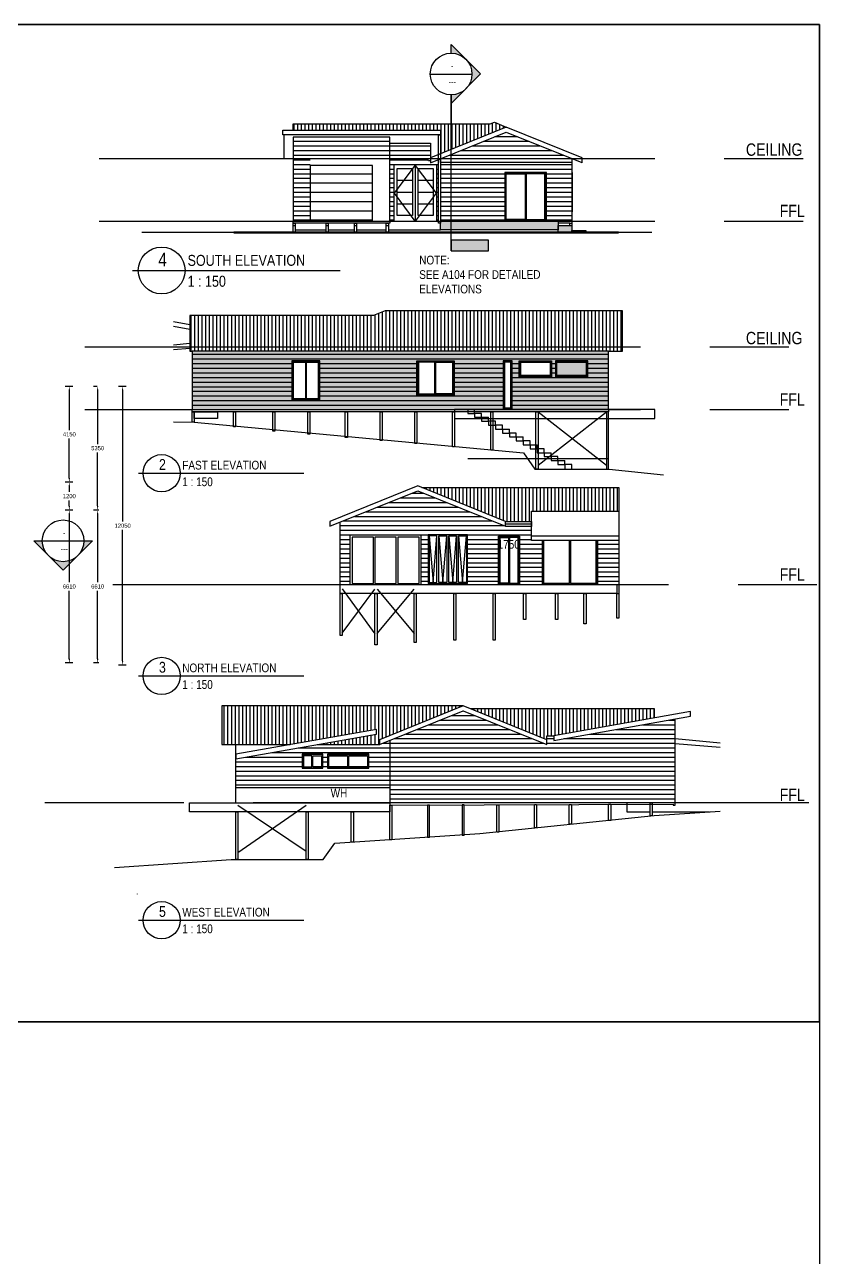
# Model space of a CAD drawing. Header units: metres. Extents: x 8 to 298, y 7 to 251.
# Drawn here: x 263.5 to 297.9, y 161.2 to 214.4 of the extents above; entities that cross this region are included whole.
import ezdxf

# ---------------------------------------------------------------- set-up
doc = ezdxf.new("R2010")
doc.units = ezdxf.units.M
doc.header["$MEASUREMENT"] = 0
doc.linetypes.add('ACAD_ISO08W100', pattern=[36, 24, -3, 6, -3])
doc.linetypes.add('DASHED', pattern=[19.05, 12.7, -6.35])
for name, color, linetype in [('A-MUROS', 1, 'Continuous'), ('A-VIDRIO', 4, 'Continuous'), ('NUEVO DIBUJO', 2, 'Continuous')]:
    doc.layers.add(name, color=color, linetype=linetype)
doc.styles.get("Standard").update_dxf_attribs({"font": 'arial.ttf'})
doc.dimstyles.get("Standard").update_dxf_attribs({"dimtxt": 0.18, "dimasz": 0.18, "dimexe": 0.18, "dimexo": 0.0625, "dimgap": 0.09, "dimtad": 0, "dimtih": 1, "dimtoh": 1, "dimzin": 0, "dimdsep": 46, "dimtxsty": 'Standard', "dimcen": 0.09, "dimadec": 0, "dimazin": 0, "dimtfac": 1, "dimtofl": 0, "dimtmove": 0, "dimatfit": 3, "dimfxl": 1, "dimtolj": 1, "dimtzin": 0, "dimarcsym": 0})
pattern_1 = [(0, (2.43621, -69.63632), (0, 0.2), [])]
pattern_2 = [(90, (2.43621, -69.63632), (-0.15875, 1e-17), [])]

# ---------------------------------------------------------------- blocks, each defined once
blk = doc.blocks.new('*D38')
at = {"layer": 'Defpoints', "color": 0, "transparency": 16777216}
for p in [(265.457, 193.436), (265.679, 193.436), (265.679, 186.831)]:
    blk.add_point(p, dxfattribs=at)
at = {"layer": 'NUEVO DIBUJO', "color": 0, "lineweight": -2, "transparency": 16777216}
for p, q in [((265.616, 193.436), (265.277, 193.436)), ((265.457, 193.256), (265.457, 190.316)), ((265.457, 187.011), (265.457, 189.952)), ((265.616, 186.831), (265.277, 186.831))]:
    blk.add_line(p, q, dxfattribs=at)
at = {"layer": 'NUEVO DIBUJO', "color": 0, "transparency": 16777216}
for points in [[(265.427, 193.256), (265.487, 193.256), (265.457, 193.436)], [(265.427, 187.011), (265.487, 187.011), (265.457, 186.831)]]:
    blk.add_solid(points, dxfattribs=at)
at = {"layer": 'NUEVO DIBUJO', "color": 0, "transparency": 16777216, "insert": (265.457, 190.134), "char_height": 0.18, "attachment_point": 5}
blk.add_mtext('\\A1;6610', dxfattribs=at)
blk = doc.blocks.new('*D39')
at = {"layer": 'Defpoints', "color": 0, "transparency": 16777216}
for p in [(265.457, 194.635), (265.679, 194.635), (265.679, 193.436)]:
    blk.add_point(p, dxfattribs=at)
at = {"layer": 'NUEVO DIBUJO', "color": 0, "lineweight": -2, "transparency": 16777216}
for p, q in [((265.616, 194.635), (265.277, 194.635)), ((265.457, 194.455), (265.457, 194.218)), ((265.457, 193.616), (265.457, 193.854)), ((265.616, 193.436), (265.277, 193.436))]:
    blk.add_line(p, q, dxfattribs=at)
at = {"layer": 'NUEVO DIBUJO', "color": 0, "transparency": 16777216}
for points in [[(265.427, 194.455), (265.487, 194.455), (265.457, 194.635)], [(265.427, 193.616), (265.487, 193.616), (265.457, 193.436)]]:
    blk.add_solid(points, dxfattribs=at)
at = {"layer": 'NUEVO DIBUJO', "color": 0, "transparency": 16777216, "insert": (265.457, 194.036), "char_height": 0.18, "attachment_point": 5}
blk.add_mtext('\\A1;1200', dxfattribs=at)
blk = doc.blocks.new('*D40')
at = {"layer": 'Defpoints', "color": 0, "transparency": 16777216}
for p in [(265.457, 198.779), (265.679, 198.779), (265.679, 194.635)]:
    blk.add_point(p, dxfattribs=at)
at = {"layer": 'NUEVO DIBUJO', "color": 0, "lineweight": -2, "transparency": 16777216}
for p, q in [((265.616, 198.779), (265.277, 198.779)), ((265.457, 198.599), (265.457, 196.889)), ((265.457, 194.815), (265.457, 196.525)), ((265.616, 194.635), (265.277, 194.635))]:
    blk.add_line(p, q, dxfattribs=at)
at = {"layer": 'NUEVO DIBUJO', "color": 0, "transparency": 16777216}
for points in [[(265.427, 198.599), (265.487, 198.599), (265.457, 198.779)], [(265.427, 194.815), (265.487, 194.815), (265.457, 194.635)]]:
    blk.add_solid(points, dxfattribs=at)
at = {"layer": 'NUEVO DIBUJO', "color": 0, "transparency": 16777216, "insert": (265.457, 196.707), "char_height": 0.18, "attachment_point": 5}
blk.add_mtext('\\A1;4150', dxfattribs=at)
blk = doc.blocks.new('*D41')
at = {"layer": 'Defpoints', "color": 0, "transparency": 16777216}
for p in [(266.681, 193.436), (266.792, 193.436), (266.792, 186.831)]:
    blk.add_point(p, dxfattribs=at)
at = {"layer": 'NUEVO DIBUJO', "color": 0, "lineweight": -2, "transparency": 16777216}
for p, q in [((266.73, 193.436), (266.501, 193.436)), ((266.681, 193.256), (266.681, 190.316)), ((266.681, 187.011), (266.681, 189.952)), ((266.73, 186.831), (266.501, 186.831))]:
    blk.add_line(p, q, dxfattribs=at)
at = {"layer": 'NUEVO DIBUJO', "color": 0, "transparency": 16777216}
for points in [[(266.651, 193.256), (266.711, 193.256), (266.681, 193.436)], [(266.651, 187.011), (266.711, 187.011), (266.681, 186.831)]]:
    blk.add_solid(points, dxfattribs=at)
at = {"layer": 'NUEVO DIBUJO', "color": 0, "transparency": 16777216, "insert": (266.681, 190.134), "char_height": 0.18, "attachment_point": 5}
blk.add_mtext('\\A1;6610', dxfattribs=at)
blk = doc.blocks.new('*D42')
at = {"layer": 'Defpoints', "color": 0, "transparency": 16777216}
for p in [(266.681, 198.779), (266.724, 198.779), (266.792, 193.436)]:
    blk.add_point(p, dxfattribs=at)
at = {"layer": 'NUEVO DIBUJO', "color": 0, "lineweight": -2, "transparency": 16777216}
for p, q in [((266.661, 198.779), (266.501, 198.779)), ((266.681, 198.599), (266.681, 196.289)), ((266.681, 193.616), (266.681, 195.925)), ((266.73, 193.436), (266.501, 193.436))]:
    blk.add_line(p, q, dxfattribs=at)
at = {"layer": 'NUEVO DIBUJO', "color": 0, "transparency": 16777216}
for points in [[(266.651, 198.599), (266.711, 198.599), (266.681, 198.779)], [(266.651, 193.616), (266.711, 193.616), (266.681, 193.436)]]:
    blk.add_solid(points, dxfattribs=at)
at = {"layer": 'NUEVO DIBUJO', "color": 0, "transparency": 16777216, "insert": (266.681, 196.107), "char_height": 0.18, "attachment_point": 5}
blk.add_mtext('\\A1;5350', dxfattribs=at)
blk = doc.blocks.new('*D43')
at = {"layer": 'Defpoints', "color": 0, "transparency": 16777216}
for p in [(267.76, 198.779), (267.982, 198.779), (267.982, 186.743)]:
    blk.add_point(p, dxfattribs=at)
at = {"layer": 'NUEVO DIBUJO', "color": 0, "lineweight": -2, "transparency": 16777216}
for p, q in [((267.919, 198.779), (267.58, 198.779)), ((267.76, 198.599), (267.76, 192.943)), ((267.76, 186.923), (267.76, 192.579)), ((267.919, 186.743), (267.58, 186.743))]:
    blk.add_line(p, q, dxfattribs=at)
at = {"layer": 'NUEVO DIBUJO', "color": 0, "transparency": 16777216}
for points in [[(267.73, 198.599), (267.79, 198.599), (267.76, 198.779)], [(267.73, 186.923), (267.79, 186.923), (267.76, 186.743)]]:
    blk.add_solid(points, dxfattribs=at)
at = {"layer": 'NUEVO DIBUJO', "color": 0, "transparency": 16777216, "insert": (267.76, 192.761), "char_height": 0.18, "attachment_point": 5}
blk.add_mtext('\\A1;12050', dxfattribs=at)

msp = doc.modelspace()

# ---------------------------------------------------------------- hatches: boundary and pattern name
at = {"true_color": 0x939598}
h = msp.add_hatch(dxfattribs=at)
h.set_pattern_fill('LINE', color=252, scale=0.05, angle=90)
h.set_pattern_definition(pattern_2)
h.paths.add_polyline_path([(284.3325674, 209.9768656), (283.8184927, 210.1863941), (283.6347439, 210.1104066), (281.9468327, 210.1104066), (281.9468327, 209.9007837), (281.9468327, 209.0126307)])
h.paths.add_polyline_path([(281.9468327, 209.9007837), (281.9468327, 210.1104066), (275.1262448, 210.1104066), (275.1262448, 209.8376311), (281.4964533, 209.8376311), (281.4964533, 209.6345482), (281.4964533, 208.8306023), (281.9468327, 209.0126307)])
h = msp.add_hatch(dxfattribs=at)
h.set_pattern_fill('LINE', color=252, scale=0.05, angle=90)
h.set_pattern_definition(pattern_2)
h.paths.add_polyline_path([(289.3450454, 202.0462919), (279.1035138, 202.0459921), (278.5904943, 201.8430591), (270.6594701, 201.8430591), (270.6594701, 200.4790314), (289.3450454, 200.4790314)])
h.paths.add_polyline_path([(289.3450454, 200.4790314), (270.6594701, 200.4790314), (270.6594701, 200.3014276), (270.7610865, 200.3014276), (288.7485362, 200.3012777), (289.3450454, 200.3012777)])
h = msp.add_hatch(dxfattribs=at)
h.set_pattern_fill('LINE', color=252, scale=0.05, angle=90)
h.set_pattern_definition(pattern_2)
h.paths.add_polyline_path([(280.6788924, 194.4133724), (284.3007958, 192.9477283), (285.4236719, 192.9477283), (285.4236719, 193.3918129), (289.1990655, 193.3918129), (289.1990655, 194.4133724)])
h = msp.add_hatch(dxfattribs=at)
h.set_pattern_fill('LINE', color=252, scale=0.05, angle=90)
h.set_pattern_definition(pattern_2)
h.paths.add_polyline_path([(282.4671296, 184.9849302), (272.0491267, 184.9849302), (272.0491267, 183.3037635), (274.9983163, 183.306422), (278.7237347, 183.9636705), (278.7237347, 183.7604377), (276.1558367, 183.3074655), (278.8506803, 183.3098948), (278.8506803, 183.519436)])
h.paths.add_polyline_path([(290.7345521, 184.4583386), (290.7345521, 184.8455449), (282.8110954, 184.8455449), (286.0835789, 183.519436), (286.0835789, 183.6907451), (286.3818335, 183.6907451)])
at = {"layer": 'A-VIDRIO'}
h = msp.add_hatch(color=256, dxfattribs=at)
h.dxf.hatch_style = 1
h.paths.add_polyline_path([(284.2691719, 205.9165574), (286.0645446, 205.9165574), (286.0645446, 208.0166294), (284.2691719, 208.0166294)])
h.paths.add_polyline_path([(284.2879064, 205.9354418), (286.0456601, 205.9354418), (286.0456601, 207.9975951), (284.2879064, 207.9975951)], flags=16)
h.paths.add_polyline_path([(286.0329206, 207.9847057), (284.3007958, 207.9847057), (284.3007958, 205.9481814), (286.0329206, 205.9481814)], flags=0)
h.paths.add_polyline_path([(285.1891149, 205.9799552), (286.0011468, 205.9799552), (286.0011468, 207.9532316), (285.1891149, 207.9532316)], flags=0)
h.paths.add_polyline_path([(285.1447514, 207.9532316), (285.1447514, 205.9799552), (284.3325697, 205.9799552), (284.3325697, 207.9532316)], flags=0)
at = {"layer": 'NUEVO DIBUJO'}
h = msp.add_hatch(color=3, dxfattribs=at)
h.dxf.hatch_style = 1
h.paths.add_polyline_path([(281.9468327, 213.5416125), (281.9531279, 213.1671995, -0.183582479), (282.550582, 212.9377922)])
h.paths.add_polyline_path([(283.2158386, 212.2724575), (282.6215311, 212.8668348, -0.1844551951), (282.8508733, 212.2663118, -0.1639079338), (282.6672466, 211.7212088)])
h.paths.add_polyline_path([(282.4985421, 211.5516872, -0.1660457928), (281.9468327, 211.3654241), (281.9468327, 210.997306)])
at = {"layer": 'NUEVO DIBUJO', "true_color": 0x636466}
h = msp.add_hatch(dxfattribs=at)
h.set_pattern_fill('_USER', color=251, scale=0.2, pattern_type=0)
h.set_pattern_definition(pattern_1)
h.paths.add_polyline_path([(287.157971, 208.6192835), (284.3325697, 209.7613438), (281.9468327, 208.796999), (281.9468327, 208.6192835)])
h = msp.add_hatch(dxfattribs=at)
h.set_pattern_fill('_USER', color=251, scale=0.2, pattern_type=0)
h.set_pattern_definition(pattern_1)
h.paths.add_polyline_path([(275.1262448, 209.5393765), (275.1262448, 208.6192835), (279.3012096, 208.6192835), (279.3012096, 209.5393765)])
h = msp.add_hatch(dxfattribs=at)
h.set_pattern_fill('_USER', color=251, scale=0.2, pattern_type=0)
h.set_pattern_definition(pattern_1)
h.paths.add_polyline_path([(281.0522188, 209.2791906), (279.3012096, 209.2791906), (279.3012096, 208.6192835), (281.0522188, 208.6192835), (281.0522188, 208.6510574)])
h = msp.add_hatch(dxfattribs=at)
h.set_pattern_fill('_USER', color=251, scale=0.2, pattern_type=0)
h.set_pattern_definition(pattern_1)
h.paths.add_polyline_path([(281.9468327, 208.796999), (281.5071742, 208.6192835), (281.9468327, 208.6192835)])
h = msp.add_hatch(dxfattribs=at)
h.set_pattern_fill('_USER', color=251, scale=0.2, pattern_type=0)
h.set_pattern_definition(pattern_1)
h.paths.add_polyline_path([(275.1262448, 205.9165574), (275.8621393, 205.9165574), (275.8621393, 208.6192835), (275.1262448, 208.6192835)])
h = msp.add_hatch(dxfattribs=at)
h.set_pattern_fill('_USER', color=251, scale=0.4, pattern_type=0)
h.set_pattern_definition([(0, (2.4362, -69.63632), (0, 0.4), [])])
h.paths.add_polyline_path([(278.5587205, 208.3147341), (275.8621393, 208.3147341), (275.8621393, 205.9165574), (278.5587205, 205.9165574)])
h = msp.add_hatch(dxfattribs=at)
h.set_pattern_fill('_USER', color=251, scale=0.2, pattern_type=0)
h.set_pattern_definition(pattern_1)
h.paths.add_polyline_path([(281.0522188, 208.5242617), (280.9762313, 208.5242617), (280.9405279, 208.6192835), (279.3012096, 208.6192835), (279.3012096, 205.9165574), (279.4788134, 205.9165574), (279.4788134, 208.3402132), (281.3249944, 208.3402132), (281.3249944, 205.9165574), (281.4075764, 205.9165574), (281.4075764, 208.5790249), (281.0522188, 208.4353849)])
h = msp.add_hatch(dxfattribs=at)
h.set_pattern_fill('_USER', color=251, scale=0.2, pattern_type=0)
h.set_pattern_definition(pattern_1)
h.paths.add_polyline_path([(281.9468327, 208.4479745), (281.4964533, 208.4479745), (281.4964533, 205.9165574), (281.9468327, 205.9165574)])
h = msp.add_hatch(dxfattribs=at)
h.set_pattern_fill('_USER', color=251, scale=0.2, pattern_type=0)
h.set_pattern_definition(pattern_1)
h.paths.add_polyline_path([(284.2691719, 208.0166294), (286.0645446, 208.0166294), (286.0645446, 205.9165574), (286.5658821, 205.9165574), (287.1623913, 205.9165574), (287.1623913, 208.4479745), (281.9468327, 208.4479745), (281.9468327, 205.9165574), (284.2691719, 205.9165574)])
h = msp.add_hatch(color=251, dxfattribs=at)
h.dxf.hatch_style = 1
h.paths.add_polyline_path([(287.1812757, 208.0166294), (287.1623913, 208.0166294), (287.1623913, 206.3161286), (287.1812757, 206.3161286)])
h = msp.add_hatch(color=251, dxfattribs=at)
h.dxf.hatch_style = 1
h.paths.add_polyline_path([(281.9468327, 205.9165574), (281.4964533, 205.9165574), (281.4964533, 205.5358706), (281.9468327, 205.5358706)])
h.paths.add_polyline_path([(286.5658821, 205.9165574), (281.9468327, 205.9165574), (281.9468327, 205.5358706), (286.5658821, 205.5358706)])
h.paths.add_polyline_path([(287.1623913, 205.7196194), (286.5658821, 205.7196194), (286.5658821, 205.4216646), (287.1623913, 205.4216646)])
h.paths.add_polyline_path([(287.7650454, 205.5166864), (287.1623913, 205.5166864), (287.1623913, 205.4216646), (287.7650454, 205.4216646)])
h = msp.add_hatch(color=251, dxfattribs=at)
h.dxf.hatch_style = 1
h.paths.add_polyline_path([(283.5660368, 204.6252446), (283.5660368, 205.0899849), (281.9468327, 205.0899849), (281.9468327, 204.6252446)])
h = msp.add_hatch(dxfattribs=at)
h.set_pattern_fill('_USER', color=251, scale=0.2, pattern_type=0)
h.set_pattern_definition(pattern_1)
h.paths.add_polyline_path([(270.7609366, 200.3012777), (270.7609366, 197.7824502), (284.1930345, 197.7824502), (284.1930345, 199.8825223), (284.5926057, 199.8825223), (284.5926057, 197.7824502), (288.7485362, 197.7824502), (288.7485362, 200.3012777)])
h.paths.add_polyline_path([(282.0737783, 198.3852542), (280.4748938, 198.3852542), (280.4748938, 199.8825223), (282.0737783, 199.8825223)], flags=16)
h.paths.add_polyline_path([(282.0547439, 198.4041387), (280.4939282, 198.4041387), (280.4939282, 199.8636378), (282.0547439, 199.8636378)], flags=0)
h.paths.add_polyline_path([(282.0102305, 198.4486521), (281.2933704, 198.4486521), (281.2933704, 199.8191244), (282.0102305, 199.8191244)], flags=0)
h.paths.add_polyline_path([(284.8908603, 199.8825223), (286.2866618, 199.8825223), (286.2866618, 199.1846964), (284.8908603, 199.1846964)], flags=16)
h.paths.add_polyline_path([(284.9098947, 199.8636378), (286.2676275, 199.8636378), (286.2676275, 199.2037308), (284.9098947, 199.2037308)], flags=0)
h.paths.add_polyline_path([(284.9542582, 199.8191244), (286.223264, 199.8191244), (286.223264, 199.2480943), (284.9542582, 199.2480943)], flags=0)
h.paths.add_polyline_path([(281.2490069, 198.4486521), (280.5382917, 198.4486521), (280.5382917, 199.8191244), (281.2490069, 199.8191244)], flags=0)
h.paths.add_polyline_path([(286.4516761, 199.8825223), (287.8476275, 199.8825223), (287.8476275, 199.1846964), (286.4516761, 199.1846964)], flags=16)
h.paths.add_polyline_path([(286.4707104, 199.8636378), (287.8284432, 199.8636378), (287.8284432, 199.2037308), (286.4707104, 199.2037308)], flags=0)
h.paths.add_polyline_path([(286.5086292, 199.8191244), (287.7840797, 199.8191244), (287.7840797, 199.2480943), (286.5086292, 199.2480943)], flags=0)
h.paths.add_polyline_path([(276.2745999, 198.1821713), (275.0754366, 198.1821713), (275.0754366, 199.8825223), (276.2745999, 199.8825223)], flags=16)
h.paths.add_polyline_path([(276.2555656, 198.2012057), (275.0944709, 198.2012057), (275.0944709, 199.8636378), (276.2555656, 199.8636378)], flags=0)
h.paths.add_polyline_path([(276.2112021, 198.2455692), (275.6972749, 198.2455692), (275.6972749, 199.8191244), (276.2112021, 199.8191244)], flags=0)
h.paths.add_polyline_path([(275.6529114, 198.2455692), (275.1388344, 198.2455692), (275.1388344, 199.8191244), (275.6529114, 199.8191244)], flags=0)
h = msp.add_hatch(color=251, dxfattribs=at)
h.dxf.hatch_style = 1
h.paths.add_polyline_path([(275.0754366, 198.1821713), (276.2745999, 198.1821713), (276.2745999, 199.8825223), (275.0754366, 199.8825223)], flags=16)
h.paths.add_polyline_path([(275.0944709, 198.2012057), (276.2555656, 198.2012057), (276.2555656, 199.8636378), (275.0944709, 199.8636378)], flags=0)
h.paths.add_polyline_path([(275.1072104, 198.2139452), (276.2429759, 198.2139452), (276.2429759, 199.8507484), (275.1072104, 199.8507484)], flags=0)
h.paths.add_polyline_path([(275.1388344, 198.2455692), (275.6529114, 198.2455692), (275.6529114, 199.8191244), (275.1388344, 199.8191244)], flags=0)
h.paths.add_polyline_path([(275.6972749, 199.8191244), (276.2112021, 199.8191244), (276.2112021, 198.2455692), (275.6972749, 198.2455692)], flags=0)
h.paths.add_polyline_path([(280.4748938, 198.3852542), (282.0737783, 198.3852542), (282.0737783, 199.8825223), (280.4748938, 199.8825223)], flags=16)
h.paths.add_polyline_path([(280.4939282, 198.4041387), (282.0547439, 198.4041387), (282.0547439, 199.8636378), (280.4939282, 199.8636378)], flags=0)
h.paths.add_polyline_path([(280.5066677, 198.4170281), (282.0421543, 198.4170281), (282.0421543, 199.8507484), (280.5066677, 199.8507484)], flags=0)
h.paths.add_polyline_path([(282.0102305, 199.8191244), (281.2933704, 199.8191244), (281.2933704, 198.4486521), (282.0102305, 198.4486521)], flags=0)
h.paths.add_polyline_path([(281.2490069, 199.8191244), (281.2490069, 198.4486521), (280.5382917, 198.4486521), (280.5382917, 199.8191244)], flags=0)
h.paths.add_polyline_path([(270.7609366, 197.7824502), (284.1930345, 197.7824502), (284.1930345, 199.8825223), (284.5926057, 199.8825223), (284.5926057, 197.7824502), (288.7485362, 197.7824502), (288.7485362, 200.3012777), (270.7609366, 200.3012777)])
h.paths.add_polyline_path([(284.8908603, 199.1846964), (286.2866618, 199.1846964), (286.2866618, 199.8825223), (284.8908603, 199.8825223)], flags=16)
h.paths.add_polyline_path([(284.9098947, 199.2037308), (286.2676275, 199.2037308), (286.2676275, 199.8636378), (284.9098947, 199.8636378)], flags=0)
h.paths.add_polyline_path([(286.223264, 199.8191244), (284.9542582, 199.8191244), (284.9542582, 199.2480943), (286.223264, 199.2480943)], flags=0)
h = msp.add_hatch(dxfattribs=at)
h.set_pattern_fill('_USER', color=251, scale=0.2, pattern_type=0)
h.set_pattern_definition(pattern_1)
h.paths.add_polyline_path([(277.1564743, 192.9185024), (277.1564743, 190.2193732), (277.5753796, 190.2193732), (277.5753796, 192.3576638), (280.6589424, 192.3576638), (280.6589424, 190.2193732), (284.0025412, 190.2193732), (284.0025412, 192.3133003), (284.90345, 192.3132254), (284.90345, 190.2193732), (285.8806459, 190.2193732), (285.8806459, 192.1166621), (285.4236719, 192.1166621), (285.4236719, 192.7320558), (284.3007958, 192.7320558), (284.3007958, 192.7383506), (280.5129625, 194.2610976)])
h.paths.add_polyline_path([(280.9568972, 192.3641085), (282.6511032, 192.3641085), (282.6511032, 190.2637367), (280.9568972, 190.2637367)], flags=16)
h.paths.add_polyline_path([(280.9951158, 192.3195951), (281.3378838, 192.3195951), (281.3378838, 190.3019553), (280.9951158, 190.3019553)], flags=0)
h.paths.add_polyline_path([(281.4201661, 192.3195951), (281.762934, 192.3195951), (281.762934, 190.3019553), (281.4201661, 190.3019553)], flags=0)
h.paths.add_polyline_path([(281.8452163, 192.3195951), (282.1879843, 192.3195951), (282.1879843, 190.3019553), (281.8452163, 190.3019553)], flags=0)
h.paths.add_polyline_path([(282.2705663, 192.3195951), (282.6131844, 192.3195951), (282.6131844, 190.3019553), (282.2705663, 190.3019553)], flags=0)
h.paths.add_polyline_path([(288.2791224, 190.2193732), (289.1990655, 190.2193732), (289.1990655, 192.1166621), (288.2791224, 192.1166621)])
h.paths.add_polyline_path([(283.81882, 191.5631583), (284.9641938, 191.5642391), (284.9634557, 192.3464456), (283.8180819, 192.3453648)], flags=24)
at = {"layer": 'NUEVO DIBUJO'}
h = msp.add_hatch(color=3, dxfattribs=at)
h.dxf.hatch_style = 1
h.paths.add_polyline_path([(266.4647005, 192.1102902), (266.0902875, 192.1039951, -0.183582479), (265.8608802, 191.5065409)])
h.paths.add_polyline_path([(265.1955455, 190.8412844), (265.7899228, 191.4355919, -0.1844551951), (265.1893998, 191.2062496, -0.1639079338), (264.6442967, 191.3898763)])
h.paths.add_polyline_path([(264.4747752, 191.5585809, -0.1660457928), (264.2885121, 192.1102902), (263.9203939, 192.1102902)])
at = {"layer": 'NUEVO DIBUJO', "true_color": 0x636466}
h = msp.add_hatch(dxfattribs=at)
h.set_pattern_fill('_USER', color=251, scale=0.2, pattern_type=0)
h.set_pattern_definition(pattern_1)
h.paths.add_polyline_path([(291.629166, 184.4130357), (286.3818335, 183.487812), (286.3818335, 183.6907451), (286.0835789, 183.6907451), (286.0835789, 183.519436), (286.0835789, 183.3037635), (282.4672045, 184.7692577), (279.3009098, 183.4862063), (279.3009098, 180.7912158), (291.629166, 180.7912158)])
h = msp.add_hatch(dxfattribs=at)
h.set_pattern_fill('_USER', color=251, scale=0.2, pattern_type=0)
h.set_pattern_definition(pattern_1)
h.paths.add_polyline_path([(279.3009098, 181.4534147), (279.3009098, 183.4862063), (278.8506803, 183.3037635), (278.8506803, 183.3098948), (276.1558367, 183.3074655), (272.6436263, 182.6879184), (272.6447392, 181.4534147)])
h.paths.add_polyline_path([(278.4003008, 182.288379), (276.6046283, 182.288379), (276.6046283, 182.8913029), (278.4003008, 182.8913029)], flags=16)
h.paths.add_polyline_path([(278.3811166, 182.3076231), (276.6236627, 182.3076231), (276.6236627, 182.8722685), (278.3811166, 182.8722685)], flags=0)
h.paths.add_polyline_path([(278.3366033, 182.3519866), (277.5245714, 182.3519866), (277.5245714, 182.827905), (278.3366033, 182.827905)], flags=0)
h.paths.add_polyline_path([(277.4802079, 182.3519866), (276.6680262, 182.3519866), (276.6680262, 182.827905), (277.4802079, 182.827905)], flags=0)
h.paths.add_polyline_path([(276.414285, 182.288379), (275.5132264, 182.288379), (275.5132264, 182.8913029), (276.414285, 182.8913029)], flags=16)
h.paths.add_polyline_path([(276.3952506, 182.3076231), (275.5322607, 182.3076231), (275.5322607, 182.8722685), (276.3952506, 182.8722685)], flags=0)
h.paths.add_polyline_path([(276.3507373, 182.3519866), (275.98279, 182.3519866), (275.98279, 182.827905), (276.3507373, 182.827905)], flags=0)
h.paths.add_polyline_path([(275.9384265, 182.3519866), (275.5767741, 182.3519866), (275.5767741, 182.827905), (275.9384265, 182.827905)], flags=0)

# ---------------------------------------------------------------- linework, layer by layer
at = {"color": 0}
for p, q in [((297.1557088, 214.4002363), (236.0258756, 214.4002363)), ((236.0258756, 214.4002363), (297.8544523, 214.4002363)), ((297.8544523, 214.4002363), (236.0258756, 214.4002363)), ((297.8544523, 214.4002363), (297.1557088, 214.4002363)), ((297.8544523, 171.3259821), (297.8544523, 214.4002363)), ((297.8544523, 178.485855), (297.8544523, 171.3259821)), ((297.1557088, 171.3259821), (236.0258756, 171.3259821)), ((236.0258756, 171.3259821), (297.8544523, 171.3259821)), ((297.8544523, 171.3259821), (297.1557088, 171.3259821))]:
    msp.add_line(p, q, dxfattribs=at)
at = {"color": 3}
for p, q in [((281.9531275, 213.1672205), (281.9531275, 213.1672205)), ((281.0490869, 212.2663118), (282.8508733, 212.2663118)), ((281.9468327, 211.3654031), (281.9468327, 210.997306)), ((281.9468327, 211.3654031), (281.9468327, 210.997306)), ((281.9468327, 211.3654031), (281.9468327, 209.9007837)), ((264.2885066, 192.1071428), (266.090293, 192.1071428)), ((266.0903085, 192.1039954), (266.0903085, 192.1039954))]:
    msp.add_line(p, q, dxfattribs=at)
for points in [[(281.9531275, 213.1672205), (281.9468327, 213.5416125), (283.2158386, 212.2724575), (281.9468327, 210.997306), (281.9468327, 211.3715694)], [(266.0903085, 192.1039954), (266.4647005, 192.1102902), (265.1955455, 190.8412844), (263.9203939, 192.1102902), (264.2946574, 192.1102902)]]:
    msp.add_lwpolyline(points, dxfattribs=at)
for centre in [(281.9499801, 212.2663118), (265.1893998, 192.1071428)]:
    msp.add_circle(centre, 0.9008932, dxfattribs=at)
at = {"color": 0}
msp.add_open_spline([(268.4008285, 176.850898), (268.4008285, 176.8383233), (268.4008285, 176.8383233), (268.4008285, 176.8573577)], degree=3, dxfattribs=at)
at = {"layer": 'A-MUROS'}
for p, q in [((282.6642783, 197.7824502), (282.6642783, 197.6124502)), ((282.6642783, 197.6124502), (282.9642783, 197.6124502)), ((282.9642783, 197.6124502), (282.9642783, 197.7824502)), ((282.9642783, 197.6124502), (282.9642783, 197.4424502)), ((283.2642783, 197.6124502), (282.9642783, 197.6124502)), ((283.2642783, 197.4424502), (283.2642783, 197.6124502)), ((282.9642783, 197.4424502), (283.2642783, 197.4424502)), ((283.2642783, 197.4424502), (283.2642783, 197.2724502)), ((283.2642783, 197.4424502), (283.5642783, 197.4424502)), ((283.2642783, 197.2724502), (283.5642783, 197.2724502)), ((283.5642783, 197.2724502), (283.5642783, 197.4424502)), ((283.5642783, 197.2724502), (283.5642783, 197.1024502)), ((283.8642783, 197.2724502), (283.5642783, 197.2724502)), ((283.5642783, 197.1024502), (283.8642783, 197.1024502)), ((283.8642783, 197.1024502), (283.8642783, 197.2724502)), ((283.8642783, 197.1024502), (283.8642783, 196.9324502)), ((284.1642783, 197.1024502), (283.8642783, 197.1024502)), ((284.1642783, 196.9324502), (284.1642783, 197.1024502)), ((283.8642783, 196.9324502), (284.1642783, 196.9324502)), ((284.1642783, 196.9324502), (284.1642783, 196.7624502)), ((284.1642783, 196.9324502), (284.4642783, 196.9324502)), ((284.1642783, 196.7624502), (284.4642783, 196.7624502)), ((284.4642783, 196.7624502), (284.4642783, 196.9324502)), ((284.4642783, 196.7624502), (284.4642783, 196.5924502)), ((284.7642783, 196.7624502), (284.4642783, 196.7624502)), ((284.4642783, 196.5924502), (284.7642783, 196.5924502)), ((284.7642783, 196.5924502), (284.7642783, 196.7624502)), ((284.7642783, 196.5924502), (284.7642783, 196.4224502)), ((284.7642783, 196.5924502), (285.0642783, 196.5924502)), ((285.0642783, 196.4224502), (285.0642783, 196.5924502)), ((284.7642783, 196.4224502), (285.0642783, 196.4224502)), ((285.0642783, 196.4224502), (285.0642783, 196.2524502)), ((285.3642783, 196.4224502), (285.0642783, 196.4224502)), ((285.0642783, 196.2524502), (285.3642783, 196.2524502)), ((285.3642783, 196.2524502), (285.3642783, 196.4224502)), ((285.3642783, 196.2524502), (285.3642783, 196.0824502)), ((285.3642783, 196.2524502), (285.6642783, 196.2524502)), ((285.3642783, 196.0824502), (285.6642783, 196.0824502)), ((285.6642783, 196.0824502), (285.6642783, 196.2524502)), ((285.6642783, 196.0824502), (285.6642783, 195.9124502)), ((285.9642783, 196.0824502), (285.6642783, 196.0824502)), ((285.9642783, 195.9124502), (285.9642783, 196.0824502)), ((282.6642783, 195.6574152), (288.7485362, 195.6574152)), ((285.6642783, 195.9124502), (285.9642783, 195.9124502)), ((285.9642783, 195.9124502), (285.9642783, 195.7424502)), ((285.9642783, 195.9124502), (286.2642783, 195.9124502)), ((285.9642783, 195.7424502), (286.2642783, 195.7424502)), ((286.2642783, 195.7424502), (286.2642783, 195.9124502)), ((286.2642783, 195.7424502), (286.2642783, 195.5724502)), ((286.5642783, 195.7424502), (286.2642783, 195.7424502)), ((286.2642783, 195.5724502), (286.5642783, 195.5724502)), ((286.5642783, 195.5724502), (286.5642783, 195.7424502)), ((286.5642783, 195.5724502), (286.5642783, 195.4024502)), ((286.5642783, 195.5724502), (286.8642783, 195.5724502)), ((286.5642783, 195.4024502), (286.8642783, 195.4024502)), ((286.8642783, 195.4024502), (286.8642783, 195.5724502)), ((286.8642783, 195.4024502), (286.8642783, 195.2324502)), ((287.1642783, 195.4024502), (286.8642783, 195.4024502)), ((287.1642783, 195.2002249), (287.1642783, 195.4024502)), ((280.6788924, 194.4133724), (289.1990655, 194.4133724)), ((284.3007958, 192.839892), (285.4236719, 192.839892))]:
    msp.add_line(p, q, dxfattribs=at)
for points in [[(274.6758654, 209.8376311), (281.4964533, 209.8376311), (281.4964533, 209.6345482), (274.6758654, 209.6345482)], [(275.1262448, 205.9165574), (279.3012096, 205.9165574), (279.3012096, 205.8212358), (275.1262448, 205.8212358)], [(270.7610865, 197.7824502), (288.7485362, 197.7824502), (288.7485362, 197.6808338), (270.7610865, 197.6808338)], [(284.3007958, 192.9477283), (285.4236719, 192.9477283), (285.4236719, 192.7320558), (284.3007958, 192.7320558)], [(270.6467306, 180.7912158), (279.3009098, 180.7912158), (279.3009098, 180.4041893), (270.6467306, 180.4041893)]]:
    msp.add_lwpolyline(points, close=True, dxfattribs=at)
for points in [[(275.1262448, 209.8376311), (275.1262448, 210.1104066), (283.6347439, 210.1104066), (283.8184927, 210.1863941), (284.3321975, 209.9770164)], [(281.0522188, 208.6510574), (281.0522188, 208.4353849), (284.3325697, 209.7613438), (287.5973543, 208.4416797), (287.6127707, 208.4353849), (287.6127707, 208.6510574), (284.3329404, 209.9770164), (281.0522188, 208.6510574)], [(276.7060949, 192.9477283), (276.7060949, 192.7383506), (280.5129625, 194.2610976), (284.3007958, 192.7383506), (284.3007958, 192.9477283), (280.5066677, 194.483065), (276.7060949, 192.9477283)], [(289.1101886, 190.2193732), (289.1101886, 189.8325415), (277.1564743, 189.8325415), (277.1564743, 190.2195231)], [(282.4671296, 184.9849302), (272.0491267, 184.9849302), (272.0491267, 183.3037635), (274.9983163, 183.306422)], [(278.8506803, 183.519436), (278.8506803, 183.3099084), (278.8506803, 183.3037635), (282.4672045, 184.7692577), (286.0835789, 183.3037635), (286.0835789, 183.519436), (282.4671296, 184.9849302), (278.8506803, 183.519436)], [(290.7345521, 184.4583386), (290.7345521, 184.8455449), (282.8033779, 184.8455449)], [(286.3818335, 183.6907451), (286.3818335, 183.487812), (292.2826283, 184.528256), (292.2826283, 184.7313389), (286.3818335, 183.6907451)], [(272.6453361, 182.8913029), (272.6453361, 182.68822), (278.7237347, 183.7604377), (278.7237347, 183.9636705), (272.6453361, 182.8913029)]]:
    msp.add_lwpolyline(points, dxfattribs=at)
at = {"layer": 'A-VIDRIO'}
for points in [[(284.2691719, 205.9165574), (286.0645446, 205.9165574), (286.0645446, 208.0166294), (284.2691719, 208.0166294)], [(284.2879064, 207.9975951), (286.0456601, 207.9975951), (286.0456601, 205.9354418), (284.2879064, 205.9354418)], [(286.0329206, 205.9481814), (284.3007958, 205.9481814), (284.3007958, 207.9847057), (286.0329206, 207.9847057)], [(284.3325697, 207.9532316), (285.1447514, 207.9532316), (285.1447514, 205.9799552), (284.3325697, 205.9799552)], [(285.1891149, 205.9799552), (286.0011468, 205.9799552), (286.0011468, 207.9532316), (285.1891149, 207.9532316)], [(275.0754366, 198.1821713), (276.2745999, 198.1821713), (276.2745999, 199.8825223), (275.0754366, 199.8825223)], [(275.0944709, 198.2012057), (276.2555656, 198.2012057), (276.2555656, 199.8636378), (275.0944709, 199.8636378)], [(275.1072104, 199.8507484), (276.2429759, 199.8507484), (276.2429759, 198.2139452), (275.1072104, 198.2139452)], [(275.1388344, 199.8191244), (275.6529114, 199.8191244), (275.6529114, 198.2455692), (275.1388344, 198.2455692)], [(276.2112021, 198.2455692), (275.6972749, 198.2455692), (275.6972749, 199.8191244), (276.2112021, 199.8191244)], [(280.4748938, 199.8825223), (282.0737783, 199.8825223), (282.0737783, 198.3852542), (280.4748938, 198.3852542)], [(280.4939282, 199.8636378), (282.0547439, 199.8636378), (282.0547439, 198.4041387), (280.4939282, 198.4041387)], [(280.5066677, 199.8507484), (282.0421543, 199.8507484), (282.0421543, 198.4170281), (280.5066677, 198.4170281)], [(281.2490069, 199.8191244), (280.5382917, 199.8191244), (280.5382917, 198.4486521), (281.2490069, 198.4486521)], [(282.0102305, 198.4486521), (281.2933704, 198.4486521), (281.2933704, 199.8191244), (282.0102305, 199.8191244)], [(284.1930345, 197.7824502), (284.5926057, 197.7824502), (284.5926057, 199.8825223), (284.1930345, 199.8825223)], [(284.211919, 199.8636378), (284.5735714, 199.8636378), (284.5735714, 197.8014846), (284.211919, 197.8014846)], [(284.2564323, 197.8458481), (284.5292079, 197.8458481), (284.5292079, 199.8191244), (284.2564323, 199.8191244)], [(284.8908603, 199.8825223), (286.2866618, 199.8825223), (286.2866618, 199.1846964), (284.8908603, 199.1846964)], [(284.9098947, 199.8636378), (286.2676275, 199.8636378), (286.2676275, 199.2037308), (284.9098947, 199.2037308)], [(286.223264, 199.2480943), (284.9542582, 199.2480943), (284.9542582, 199.8191244), (286.223264, 199.8191244)], [(286.4707104, 199.8636378), (287.8284432, 199.8636378), (287.8284432, 199.2037308), (286.4707104, 199.2037308)]]:
    msp.add_lwpolyline(points, close=True, dxfattribs=at)
at = {"layer": 'NUEVO DIBUJO', "color": 3}
msp.add_line((281.9468327, 204.6252446), (281.9468327, 211.4047416), dxfattribs=at)
at = {"layer": 'NUEVO DIBUJO', "color": 1}
for p, q in [((274.7237963, 209.6345482), (274.7237963, 208.6192835)), ((287.1623913, 208.6174968), (287.1623913, 205.726214)), ((277.1564743, 190.2195231), (277.1564743, 192.9185024)), ((285.4239717, 192.3195951), (289.1990655, 192.3195951)), ((289.1990655, 192.1166621), (289.1990655, 188.7666186)), ((272.6453361, 180.7912158), (272.6430707, 183.3042989)), ((291.629166, 183.5637995), (293.5642238, 183.3829733)), ((291.629166, 183.3607166), (293.5642238, 183.2021471))]:
    msp.add_line(p, q, dxfattribs=at)
at = {"layer": 'NUEVO DIBUJO', "color": 3, "linetype": 'ACAD_ISO08W100'}
for p, q in [((266.7448411, 208.6192835), (297.1554189, 208.6192835)), ((266.7448411, 205.9165574), (297.1554189, 205.9165574)), ((266.1230028, 200.4790314), (296.5335805, 200.4790314)), ((266.1230028, 197.7824502), (296.5335805, 197.7824502)), ((267.3413503, 190.2193732), (297.7519281, 190.2193732)), ((297.4028653, 180.7912158), (263.5661066, 180.7912158))]:
    msp.add_line(p, q, dxfattribs=at)
at = {"layer": 'NUEVO DIBUJO', "color": 2}
for p, q in [((274.7237963, 208.6192835), (275.1262448, 208.6192835)), ((280.4019039, 208.3402132), (280.4019039, 205.9165574)), ((279.6183486, 207.6867508), (280.2782556, 207.6867508)), ((280.5192573, 207.6867508), (281.1791644, 207.6867508)), ((279.6183486, 207.1726738), (280.2782556, 207.1726738)), ((280.5192573, 207.1726738), (281.1791644, 207.1726738)), ((279.6183486, 206.6587467), (280.2782556, 206.6587467)), ((280.5192573, 206.6587467), (281.1791644, 206.6587467)), ((275.2151216, 205.5358706), (276.5473755, 205.5358706)), ((276.6362523, 205.5358706), (277.7720178, 205.5358706)), ((277.8608947, 205.5358706), (279.148785, 205.5358706)), ((279.237512, 205.5358706), (281.4964533, 205.5358706)), ((268.1873697, 203.7847115), (277.1634653, 203.7847115)), ((285.7028922, 197.6808338), (288.6598092, 195.3778288)), ((285.7028922, 195.3778288), (288.6598092, 197.6808338)), ((268.4448071, 195.028766), (275.5872357, 195.028766)), ((289.1990655, 194.4133724), (289.1990655, 193.3918129)), ((277.2453511, 190.0291797), (278.6603369, 188.093972)), ((277.2453511, 188.1193012), (278.6603369, 190.0162903)), ((278.7490639, 190.0162903), (280.3542431, 188.1002669)), ((278.7490639, 188.1002669), (280.3542431, 190.0162903)), ((268.4448071, 186.2731203), (275.5872357, 186.2731203)), ((286.0835789, 183.519436), (286.0835789, 183.6907451)), ((286.0835789, 183.6907451), (286.3818335, 183.6907451)), ((272.6447392, 181.4534147), (279.3009098, 181.4534147)), ((272.7343629, 178.6465255), (275.6909801, 180.6895995)), ((272.7343629, 180.6895995), (275.6909801, 178.6973337)), ((268.4448071, 175.7218582), (275.5872357, 175.7218582))]:
    msp.add_line(p, q, dxfattribs=at)
at = {"layer": 'NUEVO DIBUJO', "color": 2, "lineweight": 30}
msp.add_line((290.617422, 205.4216646), (268.5901475, 205.4216646), dxfattribs=at)
at = {"layer": 'NUEVO DIBUJO', "color": 2, "lineweight": 50}
msp.add_line((272.5706656, 205.4216646), (289.1850922, 205.4216646), dxfattribs=at)
at = {"layer": 'NUEVO DIBUJO', "color": 1, "lineweight": 30}
msp.add_line((270.6594701, 200.4790314), (289.3450454, 200.4790314), dxfattribs=at)
at = {"layer": 'NUEVO DIBUJO', "color": 2}
for points in [[(236.0258756, 214.4002363), (297.8544523, 214.4002363), (297.8544523, 171.3259821), (236.0258756, 171.3259821)], [(275.8621393, 205.9165574), (278.5587205, 205.9165574), (278.5587205, 208.3147341), (275.8621393, 208.3147341)], [(279.6183486, 208.1942333), (280.2782556, 208.1942333), (280.2782556, 206.1511144), (279.6183486, 206.1511144)], [(280.5192573, 208.1942333), (281.1791644, 208.1942333), (281.1791644, 206.1511144), (280.5192573, 206.1511144)], [(275.1262448, 205.8212358), (275.2151216, 205.8212358), (275.2151216, 205.4216646), (275.1262448, 205.4216646)], [(275.1262448, 205.7196194), (275.2151216, 205.7196194), (275.2151216, 205.4216646), (275.1262448, 205.4216646)], [(276.5473755, 205.8212358), (276.6362523, 205.8212358), (276.6362523, 205.4216646), (276.5473755, 205.4216646)], [(276.5473755, 205.7196194), (276.6362523, 205.7196194), (276.6362523, 205.4216646), (276.5473755, 205.4216646)], [(277.7720178, 205.8212358), (277.8608947, 205.8212358), (277.8608947, 205.4216646), (277.7720178, 205.4216646)], [(277.7720178, 205.7196194), (277.8608947, 205.7196194), (277.8608947, 205.4216646), (277.7720178, 205.4216646)], [(279.148785, 205.8212358), (279.2376618, 205.8212358), (279.2376618, 205.4216646), (279.148785, 205.4216646)], [(279.148785, 205.7196194), (279.2376618, 205.7196194), (279.2376618, 205.4216646), (279.148785, 205.4216646)], [(281.4964533, 205.9165574), (286.5658821, 205.9165574), (286.5658821, 205.5358706), (281.4964533, 205.5358706)], [(286.5658821, 205.7196194), (287.1623913, 205.7196194), (287.1623913, 205.4216646), (286.5658821, 205.4216646)], [(287.1623913, 205.5166864), (287.7650454, 205.5166864), (287.7650454, 205.4216646), (287.1623913, 205.4216646)], [(281.9468327, 204.6252446), (283.5660368, 204.6252446), (283.5660368, 205.0899849), (281.9468327, 205.0899849)], [(286.4516761, 199.1846964), (287.8476275, 199.1846964), (287.8476275, 199.8825223), (286.4516761, 199.8825223)], [(286.5086292, 199.8191244), (287.7840797, 199.8191244), (287.7840797, 199.2480943), (286.5086292, 199.2480943)], [(270.7610865, 197.674539), (270.8499634, 197.674539), (270.8499634, 197.2368991), (270.7610865, 197.2368991)], [(270.8499634, 197.6808338), (271.8521887, 197.6808338), (271.8521887, 197.3954686), (270.8499634, 197.3954686)], [(272.5501644, 197.6808338), (272.6388914, 197.6808338), (272.6388914, 197.0338162), (272.5501644, 197.0338162)], [(274.2508151, 197.6808338), (274.3395421, 197.6808338), (274.3395421, 196.8434728), (274.2508151, 196.8434728)], [(275.7543779, 197.6808338), (275.8495496, 197.6808338), (275.8495496, 196.7104398), (275.7543779, 196.7104398)], [(277.3787414, 197.6808338), (277.4737632, 197.6808338), (277.4737632, 196.5683884), (277.3787414, 196.5683884)], [(278.8823042, 197.6808338), (278.9711811, 197.6808338), (278.9711811, 196.437307), (278.8823042, 196.437307)], [(280.3797221, 197.6808338), (280.4684491, 197.6808338), (280.4684491, 196.3105114), (280.3797221, 196.3105114)], [(282.0039357, 197.6808338), (282.0914583, 197.6808338), (282.0914583, 196.1645315), (282.0039357, 196.1645315)], [(290.7471417, 197.7824502), (282.0929625, 197.7824502), (282.0929625, 197.3954686), (290.7471417, 197.3954686)], [(283.6663679, 197.6808338), (283.7550948, 197.6808338), (283.7550948, 196.0281181), (283.6663679, 196.0281181)], [(285.6141652, 197.6808338), (285.7028922, 197.6808338), (285.7028922, 195.2002249), (285.6141652, 195.2002249)], [(288.6598092, 195.2002249), (288.7485362, 195.2002249), (288.7485362, 197.6808338), (288.6598092, 197.6808338)], [(277.1564743, 189.8323916), (277.2453511, 189.8323916), (277.2453511, 188.0179846), (277.1564743, 188.0179846)], [(278.6603369, 189.8325415), (278.7490639, 189.8325415), (278.7490639, 187.6181136), (278.6603369, 187.6181136)], [(280.3542431, 189.8323916), (280.44312, 189.8323916), (280.44312, 187.71973), (280.3542431, 187.71973)], [(282.0673336, 189.8325415), (282.1563603, 189.8325415), (282.1563603, 187.8210466), (282.0673336, 187.8210466)], [(283.7615395, 189.8323916), (283.8502665, 189.8323916), (283.8502665, 187.8210466), (283.7615395, 187.8210466)], [(285.0810538, 189.8323916), (285.1700806, 189.8323916), (285.1700806, 188.7158104), (285.0810538, 188.7158104)], [(286.4579709, 189.8323916), (286.5532925, 189.8323916), (286.5532925, 188.7158104), (286.4579709, 188.7158104)], [(287.6826132, 189.8325415), (287.7777849, 189.8324666), (287.7777849, 188.5189474), (287.6826132, 188.5190223)], [(289.1101886, 189.8325415), (289.1990655, 189.8325415), (289.1990655, 188.7666186), (289.1101886, 188.7666186)], [(279.3012096, 180.6895995), (279.389898, 180.6895995), (279.389898, 179.1922242), (279.3012096, 179.1922242)], [(280.9254231, 179.3064325), (281.0141501, 179.3064325), (281.0141501, 180.6895995), (280.9254231, 180.6895995)], [(282.4226912, 179.4016642), (282.5119661, 179.4016642), (282.5119661, 180.7029292), (282.4226912, 180.7029292)], [(283.9174685, 180.7087637), (284.0111299, 180.7087637), (284.0111299, 179.5269028), (283.9174685, 179.5269028)], [(285.5437506, 180.7155148), (285.6331995, 180.7155148), (285.6331995, 179.713753), (285.5437506, 179.713753)], [(287.0544801, 180.7217861), (287.1424128, 180.7217861), (287.1424128, 179.8694544), (287.0544801, 179.8694544)], [(288.7520372, 180.728833), (288.8437079, 180.728833), (288.8437079, 180.0232927), (288.7520372, 180.0232927)], [(290.5442087, 180.7912158), (290.6329357, 180.7912158), (290.6329357, 180.2295621), (290.5442087, 180.2295621)], [(272.6453361, 180.4041893), (272.7343629, 180.4041893), (272.7343629, 178.3483159), (272.6453361, 178.3483159)], [(275.6909801, 180.4041893), (275.7797071, 180.4041893), (275.7797071, 178.3483159), (275.6909801, 178.3483159)], [(277.6387774, 180.4041893), (277.7275044, 180.4041893), (277.7275044, 179.0994558), (277.6387774, 179.0994558)], [(236.0258756, 171.3259821), (297.8544523, 171.3259821), (297.8544523, 128.2517279), (236.0258756, 128.2517279)]]:
    msp.add_lwpolyline(points, close=True, dxfattribs=at)
at = {"layer": 'NUEVO DIBUJO', "color": 1}
for points in [[(275.1262448, 205.9165574), (279.3012096, 205.9165574), (279.3012096, 209.5393765), (275.1262448, 209.5393765)], [(281.4964533, 208.61495), (287.1623913, 208.61495), (287.1623913, 208.4479745), (281.4964533, 208.4479745)], [(270.7609366, 197.7824502), (288.7485362, 197.7824502), (288.7485362, 200.3012777), (270.7609366, 200.3012777)], [(285.4236719, 193.3918129), (289.1990655, 193.3918129), (289.1990655, 192.1166621), (285.4236719, 192.1166621)]]:
    msp.add_lwpolyline(points, close=True, dxfattribs=at)
for points in [[(279.3012096, 209.2791906), (281.0522188, 209.2791906), (281.0522188, 208.6510574)], [(287.1623913, 208.0166294), (287.1812757, 208.0166294), (287.1812757, 206.3161286), (287.1623913, 206.3161286)], [(288.7485362, 200.3012777), (289.3450454, 200.3012777), (289.3450454, 202.0462919), (279.1035138, 202.0459921), (278.5904943, 201.8430591), (270.6594701, 201.8430591), (270.6594701, 200.3014276), (270.7610865, 200.3014276)], [(279.3009098, 183.4862063), (279.3009098, 180.6895995), (291.5402891, 180.7404076), (291.5402891, 180.6895995), (291.629166, 180.6895995), (291.629166, 184.4130357)], [(276.1558367, 183.3074655), (278.8658447, 183.3099084)]]:
    msp.add_lwpolyline(points, dxfattribs=at)
at = {"layer": 'NUEVO DIBUJO', "color": 2}
for points in [[(281.4964533, 205.8212358), (281.4075764, 205.8212358), (281.4075764, 209.6345482), (281.4964533, 209.6345482), (281.4964533, 205.8212358)], [(279.4978478, 207.1157207), (280.3987565, 208.3147341), (281.2998151, 207.1157207), (280.3987565, 205.9165574), (279.4978478, 207.1157207)], [(281.0522188, 208.5242617), (280.9762313, 208.5242617), (280.9381627, 208.6255784)], [(287.0735144, 205.7196194), (287.0735144, 205.8212358), (286.5658821, 205.8212358)], [(287.0735144, 205.8212358), (287.1623913, 205.8212358)], [(269.9616443, 201.5765784), (270.6594701, 201.4497827)], [(269.9616443, 201.3734955), (270.6594701, 201.2466998)], [(269.9616443, 200.5740533), (270.6594701, 200.637601)], [(269.9616443, 200.3709704), (270.6594701, 200.4346679)], [(289.5416836, 180.7912158), (289.5416836, 180.4041893), (290.5442087, 180.4041893)], [(290.6329357, 180.4041893), (293.1085619, 180.4041893)]]:
    msp.add_lwpolyline(points, dxfattribs=at)
at = {"layer": 'NUEVO DIBUJO', "color": 2, "lineweight": 30}
msp.add_lwpolyline([(279.4788134, 205.9165574), (281.3249944, 205.9165574), (281.3249944, 208.3402132), (279.4788134, 208.3402132)], close=True, dxfattribs=at)
for points in [[(269.9551996, 197.2494888), (270.8499634, 197.2368991), (285.0749089, 195.9044954), (285.563357, 195.2002249), (288.7740152, 195.2002249), (291.1278285, 194.9589235)], [(267.4047481, 177.9930632), (272.4422532, 178.3483159), (276.4205798, 178.3483159), (276.9280622, 179.0464115), (283.1956121, 179.4622738), (290.7255327, 180.2391151), (293.5642238, 180.4357533)]]:
    msp.add_lwpolyline(points, dxfattribs=at)
at = {"layer": 'NUEVO DIBUJO', "color": 4, "lineweight": 30}
for points in [[(277.5753796, 190.2195231), (280.6589424, 190.2195231), (280.6589424, 192.3576638), (277.5753796, 192.3576638)], [(280.9568972, 190.2637367), (282.6511032, 190.2637367), (282.6511032, 192.3641085), (280.9568972, 192.3641085)], [(280.9951158, 190.3019553), (281.3378838, 190.3019553), (281.3378838, 192.3195951), (280.9951158, 192.3195951)], [(281.4201661, 192.3195951), (281.762934, 192.3195951), (281.762934, 190.3019553), (281.4201661, 190.3019553)], [(281.8452163, 192.3195951), (282.1879843, 192.3195951), (282.1879843, 190.3019553), (281.8452163, 190.3019553)], [(282.2705663, 192.3195951), (282.6131844, 192.3195951), (282.6131844, 190.3019553), (282.2705663, 190.3019553)], [(284.0215756, 192.294266), (284.8844156, 192.294266), (284.8844156, 190.2385574), (284.0215756, 190.2385574)], [(285.8998301, 190.2385574), (288.2600881, 190.2385574), (288.2600881, 192.1166621), (285.8998301, 192.1166621)]]:
    msp.add_lwpolyline(points, close=True, dxfattribs=at)
at = {"layer": 'NUEVO DIBUJO', "color": 4}
for points in [[(277.6705513, 190.2701814), (278.5904943, 190.2701814), (278.5904943, 192.2624921), (277.6705513, 192.2624921)], [(278.6603369, 190.2701814), (279.5739851, 190.2701814), (279.5739851, 192.2624921), (278.6603369, 192.2624921)], [(279.6438277, 190.2701814), (280.5637707, 190.2701814), (280.5637707, 192.2624921), (279.6438277, 192.2624921)], [(284.0025412, 192.3133003), (284.90345, 192.3132254), (284.90345, 190.2194482), (284.0025412, 190.2195231)], [(284.0659391, 192.2499025), (284.4275915, 192.2499025), (284.4275915, 190.2829209), (284.0659391, 190.2829209)], [(284.4722548, 190.2829209), (284.8400521, 190.2829209), (284.8400521, 192.2499025), (284.4722548, 192.2499025)], [(285.8806459, 190.2193732), (288.2791224, 190.2193732), (288.2791224, 192.1166621), (285.8806459, 192.1166621)], [(285.9441936, 190.2829209), (287.0607749, 190.2829209), (287.0607749, 192.1166621), (285.9441936, 192.1166621)], [(287.1051384, 190.2829209), (288.2155747, 190.2829209), (288.2155747, 192.1166621), (287.1051384, 192.1166621)], [(275.5132264, 182.288379), (276.414285, 182.288379), (276.414285, 182.8913029), (275.5132264, 182.8913029)], [(275.5322607, 182.3076231), (276.3952506, 182.3076231), (276.3952506, 182.8722685), (275.5322607, 182.8722685)], [(275.5767741, 182.3519866), (275.9384265, 182.3519866), (275.9384265, 182.827905), (275.5767741, 182.827905)], [(275.98279, 182.827905), (276.3507373, 182.827905), (276.3507373, 182.3519866), (275.98279, 182.3519866)], [(276.6046283, 182.288379), (278.4003008, 182.288379), (278.4003008, 182.8913029), (276.6046283, 182.8913029)], [(276.6236627, 182.8722685), (278.3811166, 182.8722685), (278.3811166, 182.3076231), (276.6236627, 182.3076231)], [(276.6680262, 182.827905), (277.4802079, 182.827905), (277.4802079, 182.3519866), (276.6680262, 182.3519866)], [(277.5245714, 182.827905), (278.3366033, 182.827905), (278.3366033, 182.3519866), (277.5245714, 182.3519866)]]:
    msp.add_lwpolyline(points, close=True, dxfattribs=at)
at = {"layer": 'NUEVO DIBUJO', "color": 4, "linetype": 'DASHED'}
for points in [[(280.9951158, 192.3195951), (281.1664998, 190.3019553), (281.3378838, 192.3195951)], [(281.4201661, 192.3126059), (281.5914751, 190.3019553), (281.762934, 192.3195951)], [(281.8452163, 192.3195951), (282.0166003, 190.3019553), (282.1879843, 192.3195951)], [(282.2705663, 192.3195951), (282.4418754, 190.3019553), (282.6131844, 192.3195951)]]:
    msp.add_lwpolyline(points, dxfattribs=at)
at = {"layer": 'NUEVO DIBUJO', "color": 2}
for centre, radius in [((269.4475673, 203.7847115), 1.0105357), ((269.4475673, 195.028766), 0.8041001), ((269.4475673, 186.2731203), 0.8041001), ((269.4475673, 175.7218582), 0.8041001)]:
    msp.add_circle(centre, radius, dxfattribs=at)

# ---------------------------------------------------------------- texts
at = {"color": 2, "linetype": 'ByBlock', "attachment_point": 1, "rotation": 0.05406191}
for s, width, gutter_width, insert, char_height in [('{\\fArial Narrow|b0|i0|c0|p34;CEILING}', 12.895706027, 1.8786291, (294.6815095, 209.2706441), 0.533041701), ('{\\fArial Narrow|b0|i0|c0|p34;FFL}', 18.295120103, 2.6652085, (296.14064, 206.6191674), 0.533041701), ('{\\fArial Narrow|b0|i0|c0|p34;4 }', 19.994489239, 2.9127703, (269.3017591, 204.5476275), 0.582554063), ('{\\fArial Narrow|b0|i0|c0|p34;SOUTH ELEVATION}', 16.206404842, 2.3609273, (270.565638, 204.4546383), 0.472185455), ('{\\fArial Narrow|b0|i0|c0|p34;NOTE:\\PSEE A104 FOR DETAILED\\PELEVATIONS}', 12.895706027, 1.8786291, (280.5718987, 204.4198305), 0.375725824), ('{\\fArial Narrow|b0|i0|c0|p34;1 : 150}', 16.206404842, 2.3609273, (270.565638, 203.5528218), 0.472185455), ('{\\fArial Narrow|b0|i0|c0|p34;CEILING}', 12.895706027, 1.8786291, (294.6815095, 201.130392), 0.533041701), ('{\\fArial Narrow|b0|i0|c0|p34;FFL}', 18.295120103, 2.6652085, (296.14064, 198.4789153), 0.533041701), ('{\\fArial Narrow|b0|i0|c0|p34;2 }', 15.90994782, 2.3177398, (269.3315453, 195.635831), 0.463547963), ('{\\fArial Narrow|b0|i0|c0|p34;FAST ELEVATION}', 12.895706027, 1.8786291, (270.3372348, 195.5618379), 0.375725824), ('{\\fArial Narrow|b0|i0|c0|p34;1 : 150}', 12.895706027, 1.8786291, (270.3372348, 194.8442475), 0.375725824), ('{\\fArial Narrow|b0|i0|c0|p34;FFL}', 18.295120103, 2.6652085, (296.14064, 190.9158383), 0.533041701), ('{\\fArial Narrow|b0|i0|c0|p34;3 }', 15.90994782, 2.3177398, (269.3315453, 186.8801853), 0.463547963), ('{\\fArial Narrow|b0|i0|c0|p34;NORTH ELEVATION}', 12.895706027, 1.8786291, (270.3372348, 186.8061922), 0.375725824), ('{\\fArial Narrow|b0|i0|c0|p34;1 : 150}', 12.895706027, 1.8786291, (270.3372348, 186.0886017), 0.375725824), ('{\\fArial Narrow|b0|i0|c0|p34;FFL}', 18.295120103, 2.6652085, (296.14064, 181.4040095), 0.533041701), ('{\\fArial Narrow|b0|i0|c0|p34;5 }', 15.90994782, 2.3177398, (269.3315453, 176.3289232), 0.463547963), ('{\\fArial Narrow|b0|i0|c0|p34;WEST ELEVATION}', 12.895706027, 1.8786291, (270.3372348, 176.2549302), 0.375725824), ('{\\fArial Narrow|b0|i0|c0|p34;1 : 150}', 12.895706027, 1.8786291, (270.3372348, 175.5373397), 0.375725824)]:
    msp.add_mtext_dynamic_manual_height_columns(s, width=width, gutter_width=gutter_width, heights=[0], dxfattribs=dict(at, insert=insert, char_height=char_height))
at = {"linetype": 'ByBlock', "char_height": 0.375725824, "attachment_point": 1, "rotation": 0.05406191}
for s, insert in [('{\\fArial Narrow|b0|i0|c0|p34;1750}', (283.9583353, 192.1449477)), ('{\\fArial Narrow|b0|i0|c0|p34;WH}', (276.7462613, 181.4024825))]:
    msp.add_mtext_dynamic_manual_height_columns(s, width=12.895706027, gutter_width=1.8786291, heights=[0], dxfattribs=dict(at, insert=insert))
at = {"layer": 'NUEVO DIBUJO', "color": 3, "linetype": 'ByBlock', "char_height": 0.237109014, "attachment_point": 1, "rotation": 0.05406191}
for s, insert in [('{\\fArial Narrow|b0|i0|c0|p34;-}', (281.9397857, 212.7267863)), ('{\\fArial Narrow|b0|i0|c0|p34;---}', (281.8456473, 212.0486128)), ('{\\fArial Narrow|b0|i0|c0|p34;-}', (265.1792054, 192.5676173)), ('{\\fArial Narrow|b0|i0|c0|p34;---}', (265.085067, 191.8894438))]:
    msp.add_mtext_dynamic_manual_height_columns(s, width=2.849665571, gutter_width=1.1855451, heights=[0], dxfattribs=dict(at, insert=insert))

# ---------------------------------------------------------------- dimensions: what is measured, and where the dimension line sits
at = {"layer": 'NUEVO DIBUJO', "color": 2}
for base, p1, p2, text, picture, middle in [((265.4568009, 198.7786805), (265.6789182, 194.6354896), (265.6789182, 198.7786805), '4150', '*D40', (265.4568009, 196.7070851)), ((266.6811435, 198.7786805), (266.7922771, 193.4361764), (266.7239598, 198.7786805), '5350', '*D42', (266.6811435, 196.1074285)), ((267.7599559, 198.7786805), (267.9819232, 186.742534), (267.9819232, 198.7786805), '12050', '*D43', (267.7599559, 192.7606073)), ((265.4568009, 194.6354896), (265.6789182, 193.4361764), (265.6789182, 194.6354896), '1200', '*D39', (265.4568009, 194.035833)), ((265.4568009, 193.4361764), (265.6789182, 186.8314109), (265.6789182, 193.4361764), '6610', '*D38', (265.4568009, 190.1337936)), ((266.6811435, 193.4361764), (266.7922771, 186.8314109), (266.7922771, 193.4361764), '6610', '*D41', (266.6811435, 190.1337936))]:
    dim = msp.add_linear_dim(base=base, p1=p1, p2=p2, angle=90, text=text, dimstyle='Standard', dxfattribs=at)
    dim.commit()
    dim.dimension.update_dxf_attribs({"geometry": picture, "text_midpoint": middle})

doc.saveas('drawing.dxf')
